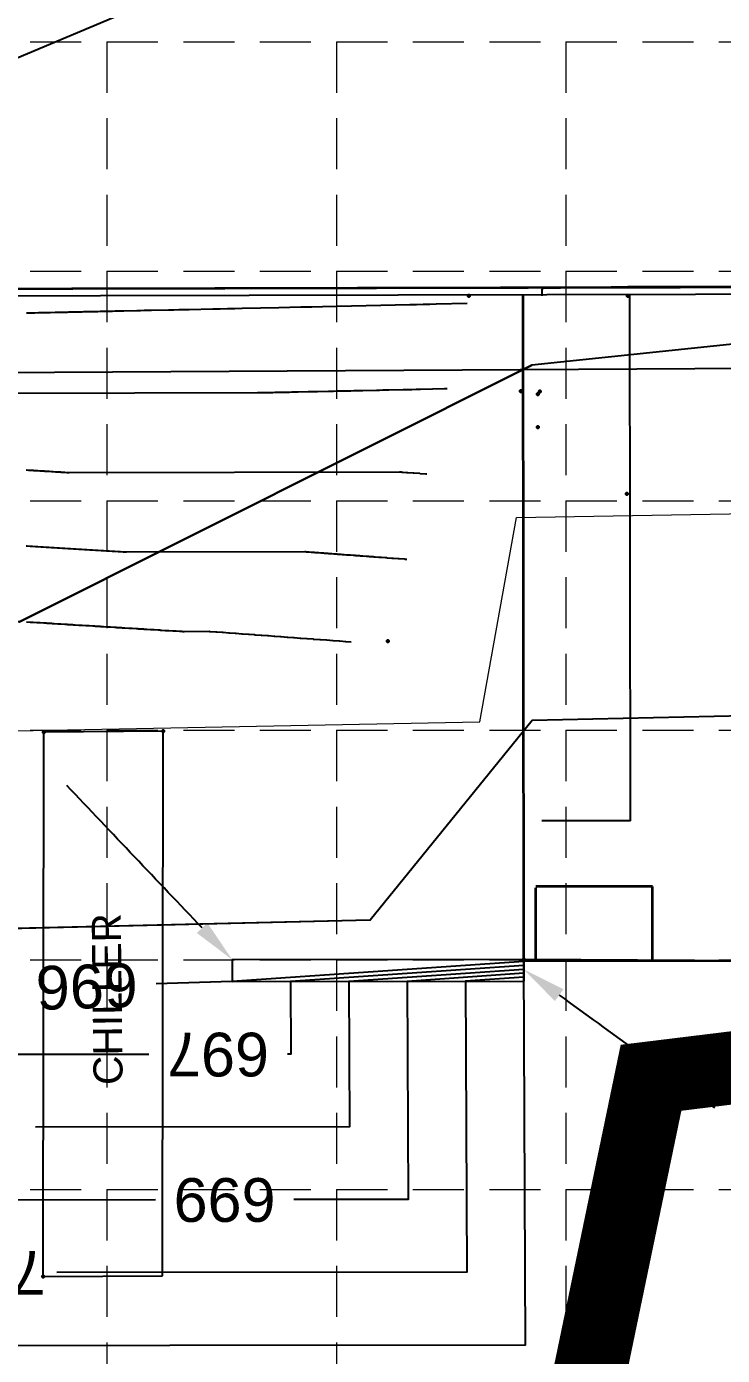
# Model space of a CAD drawing. Header units: feet. Extents: x 2331696 to 2332706, y 6924295 to 6924927.
# Drawn here: x 2332069.4 to 2332117.2, y 6924662.5 to 6924753.7 of the extents above; entities that cross this region are included whole.
import ezdxf
from ezdxf.enums import TextEntityAlignment as Align

# ---------------------------------------------------------------- set-up
doc = ezdxf.new("R2010")
doc.units = ezdxf.units.FT
doc.header["$MEASUREMENT"] = 0
for name, pattern in [('DASHED', [0.75, 0.5, -0.25]), ('HIDDEN', [0.375, 0.25, -0.125]), ('U-ABOVE', [0.9449, 0.6299, -0.315])]:
    doc.linetypes.add(name, pattern=pattern)
doc.layers.add('A-Flor-Ovhd-E', color=26, linetype='U-ABOVE', lineweight=35)
doc.layers.add('V-Site-E', color=96, linetype='Continuous', lineweight=35)
for name, color, linetype in [('BNDY', 7, 'Continuous'), ('CHILLER PAD', 11, 'Continuous'), ('EC', 35, 'Continuous'), ('EX-SPOT-ELEV', 7, 'Continuous'), ('EX-WL', 140, 'Continuous'), ('GRID', 254, 'HIDDEN'), ('Level 58', 7, 'Continuous'), ('PC', 35, 'Continuous'), ('PHASE A WALK', 3, 'Continuous'), ('PROP-B-CURB', 15, 'Continuous'), ('PROP-F-CURB', 4, 'Continuous'), ('SRF-FLT', 7, 'Continuous'), ('TXT-FRZ', 4, 'Continuous')]:
    doc.layers.add(name, color=color, linetype=linetype)
doc.styles.get("Standard").update_dxf_attribs({"font": 'ARIAL.TTF'})

# ---------------------------------------------------------------- blocks, each defined once
blk = doc.blocks.new('SURFPT_1')
at = {"layer": 'Level 58', "color": 51, "linetype": 'Continuous', "lineweight": 53}
blk.add_point((0, 0), dxfattribs=at)
blk = doc.blocks.new('SURFPT_126')
at = {"layer": 'Level 58', "color": 51, "linetype": 'Continuous', "lineweight": 53}
blk.add_point((0, 0), dxfattribs=at)
blk = doc.blocks.new('SURFPT_131')
at = {"layer": 'Level 58', "color": 51, "linetype": 'Continuous', "lineweight": 53}
blk.add_point((0, 0), dxfattribs=at)
blk = doc.blocks.new('SURFPT_205')
at = {"layer": 'Level 58', "color": 51, "linetype": 'Continuous', "lineweight": 53}
blk.add_point((0, 0), dxfattribs=at)
blk = doc.blocks.new('SURFPT_206')
at = {"layer": 'Level 58', "color": 51, "linetype": 'Continuous', "lineweight": 53}
blk.add_point((0, 0), dxfattribs=at)
blk = doc.blocks.new('SURFPT_247')
at = {"layer": 'Level 58', "color": 51, "linetype": 'Continuous', "lineweight": 53}
blk.add_point((0, 0), dxfattribs=at)
blk = doc.blocks.new('SURFPT_334')
at = {"layer": 'Level 58', "color": 51, "linetype": 'Continuous', "lineweight": 53}
blk.add_point((0, 0), dxfattribs=at)
blk = doc.blocks.new('SURFPT_335')
at = {"layer": 'Level 58', "color": 51, "linetype": 'Continuous', "lineweight": 53}
blk.add_point((0, 0), dxfattribs=at)
blk = doc.blocks.new('SURFPT_336')
at = {"layer": 'Level 58', "color": 51, "linetype": 'Continuous', "lineweight": 53}
blk.add_point((0, 0), dxfattribs=at)
blk = doc.blocks.new('SURFPT_337')
at = {"layer": 'Level 58', "color": 51, "linetype": 'Continuous', "lineweight": 53}
blk.add_point((0, 0), dxfattribs=at)
blk = doc.blocks.new('SURFPT_340')
at = {"layer": 'Level 58', "color": 51, "linetype": 'Continuous', "lineweight": 53}
blk.add_point((0, 0), dxfattribs=at)
blk = doc.blocks.new('SURFPT_418')
at = {"layer": 'Level 58', "color": 51, "linetype": 'Continuous', "lineweight": 53}
blk.add_point((0, 0), dxfattribs=at)
blk = doc.blocks.new('SURFPT_421')
at = {"layer": 'Level 58', "color": 51, "linetype": 'Continuous', "lineweight": 53}
blk.add_point((0, 0), dxfattribs=at)
blk = doc.blocks.new('SURFPT_422')
at = {"layer": 'Level 58', "color": 51, "linetype": 'Continuous', "lineweight": 53}
blk.add_point((0, 0), dxfattribs=at)
blk = doc.blocks.new('SURFPT_423')
at = {"layer": 'Level 58', "color": 51, "linetype": 'Continuous', "lineweight": 53}
blk.add_point((0, 0), dxfattribs=at)
blk = doc.blocks.new('SURFPT_448')
at = {"layer": 'Level 58', "color": 51, "linetype": 'Continuous', "lineweight": 53}
blk.add_point((0, 0), dxfattribs=at)
blk = doc.blocks.new('SURFPT_449')
at = {"layer": 'Level 58', "color": 51, "linetype": 'Continuous', "lineweight": 53}
blk.add_point((0, 0), dxfattribs=at)
blk = doc.blocks.new('SURFPT_636')
at = {"layer": 'Level 58', "color": 51, "linetype": 'Continuous', "lineweight": 53}
blk.add_point((0, 0), dxfattribs=at)

msp = doc.modelspace()

# ---------------------------------------------------------------- linework, layer by layer
at = {"layer": 'A-Flor-Ovhd-E', "color": 7, "linetype": 'Continuous'}
for p, q in [((2332112.385, 6924694.692), (2332104.385, 6924694.684)), ((2332104.39, 6924689.592), (2332104.385, 6924694.592)), ((2332112.39, 6924689.692), (2332112.385, 6924694.692))]:
    msp.add_line(p, q, dxfattribs=at)
at = {"layer": 'BNDY', "linetype": 'Continuous', "lineweight": 0}
msp.add_lwpolyline([(2332407.681, 6924806.487), (2332041.18, 6924807.948), (2331770.228, 6924807.948), (2331758.557, 6924760.997), (2331747.073, 6924740.516), (2331779.692, 6924716.106), (2331821.81, 6924719.35), (2331922.003, 6924717.654), (2331921.934, 6924691.763), (2331923.208, 6924656.959), (2331965.925, 6924658.843), (2331963.632, 6924721.698), (2332002.581, 6924722.535), (2332003.901, 6924704.099), (2332100.536, 6924705.982), (2332103.049, 6924720.008), (2332172.135, 6924721.191), (2332172.838, 6924658.214), (2332216.086, 6924649.985), (2332218.475, 6924510.309)], dxfattribs=at)
at = {"layer": 'CHILLER PAD', "color": 7}
for p, q in [((2332070.574, 6924667.915), (2332070.619, 6924705.284)), ((2332078.815, 6924705.345), (2332070.619, 6924705.284)), ((2332078.769, 6924667.976), (2332078.815, 6924705.345)), ((2332070.574, 6924667.915), (2332078.769, 6924667.976))]:
    msp.add_line(p, q, dxfattribs=at)
at = {"layer": 'EC', "flags": 128}
for points, elevation in [([(2332118.027, 6924735.853), (2332115.355, 6924735.847), (2332115.045, 6924735.846), (2332114.734, 6924735.846), (2332114.423, 6924735.845), (2332114.113, 6924735.844), (2332113.098, 6924735.842), (2332112.88, 6924735.841), (2332112.663, 6924735.841), (2332112.445, 6924735.84), (2332112.228, 6924735.84), (2332110.696, 6924735.837), (2332110.695, 6924735.837), (2332110.695, 6924735.837), (2332110.695, 6924735.837), (2332110.695, 6924735.837), (2332110.695, 6924735.837), (2332110.695, 6924735.837), (2332110.695, 6924735.837), (2332110.695, 6924735.837), (2332110.695, 6924735.837), (2332110.694, 6924735.837), (2332110.694, 6924735.837), (2332110.694, 6924735.837), (2332110.694, 6924735.837), (2332110.694, 6924735.837), (2332104.934, 6924735.727), (2332104.874, 6924735.718), (2332104.831, 6924735.691), (2332104.806, 6924735.648), (2332104.797, 6924735.588), (2332104.797, 6924735.283), (2332104.797, 6924735.276), (2332104.797, 6924735.269), (2332104.797, 6924735.263), (2332104.797, 6924735.256), (2332104.798, 6924735.225)], 696), ([(2332099.664, 6924734.685), (2332097.557, 6924734.639), (2332097.106, 6924734.629), (2332096.654, 6924734.619), (2332096.203, 6924734.609), (2332095.752, 6924734.599), (2332089.76, 6924734.469), (2332089.006, 6924734.452), (2332088.253, 6924734.436), (2332087.5, 6924734.419), (2332086.746, 6924734.403), (2332084.233, 6924734.348), (2332083.732, 6924734.337), (2332083.231, 6924734.326), (2332082.729, 6924734.315), (2332082.228, 6924734.304), (2332080.592, 6924734.268), (2332080.241, 6924734.261), (2332079.89, 6924734.253), (2332079.539, 6924734.245), (2332079.189, 6924734.238), (2332078.012, 6924734.212), (2332077.76, 6924734.206), (2332077.508, 6924734.201), (2332077.256, 6924734.195), (2332077.004, 6924734.19), (2332076.107, 6924734.17), (2332075.915, 6924734.166), (2332075.723, 6924734.162), (2332075.531, 6924734.158), (2332075.339, 6924734.153), (2332074.637, 6924734.138), (2332074.487, 6924734.135), (2332074.336, 6924734.132), (2332074.186, 6924734.128), (2332074.036, 6924734.125), (2332073.47, 6924734.113), (2332073.349, 6924734.11), (2332073.228, 6924734.107), (2332073.106, 6924734.105), (2332072.985, 6924734.102), (2332072.52, 6924734.092), (2332072.421, 6924734.09), (2332072.321, 6924734.088), (2332072.221, 6924734.085), (2332072.122, 6924734.083), (2332071.733, 6924734.075), (2332071.649, 6924734.073), (2332071.566, 6924734.071), (2332071.482, 6924734.069), (2332071.399, 6924734.067), (2332071.069, 6924734.06), (2332070.998, 6924734.059), (2332070.927, 6924734.057), (2332070.856, 6924734.056), (2332070.786, 6924734.054), (2332070.502, 6924734.048), (2332070.441, 6924734.046), (2332070.38, 6924734.045), (2332070.319, 6924734.044), (2332070.258, 6924734.042), (2332070.011, 6924734.037), (2332069.959, 6924734.036), (2332069.906, 6924734.035), (2332069.853, 6924734.034), (2332069.8, 6924734.032), (2332069.584, 6924734.028), (2332069.537, 6924734.027), (2332069.491, 6924734.026), (2332069.444, 6924734.025)], 696), ([(2332098.291, 6924728.832), (2332098.193, 6924728.83), (2332098.173, 6924728.829), (2332098.152, 6924728.829), (2332098.131, 6924728.829), (2332098.11, 6924728.828), (2332096.483, 6924728.793), (2332096.183, 6924728.786), (2332095.882, 6924728.779), (2332095.582, 6924728.773), (2332095.282, 6924728.766), (2332094.301, 6924728.745), (2332094.091, 6924728.74), (2332093.881, 6924728.736), (2332093.67, 6924728.731), (2332093.46, 6924728.726), (2332092.509, 6924728.706), (2332092.305, 6924728.701), (2332092.102, 6924728.697), (2332091.898, 6924728.692), (2332091.694, 6924728.688), (2332090.865, 6924728.67), (2332090.688, 6924728.666), (2332090.51, 6924728.662), (2332090.333, 6924728.658), (2332090.155, 6924728.654), (2332089.401, 6924728.638), (2332089.24, 6924728.634), (2332089.078, 6924728.631), (2332088.917, 6924728.627), (2332088.755, 6924728.624), (2332088.074, 6924728.609), (2332087.928, 6924728.606), (2332087.782, 6924728.602), (2332087.637, 6924728.599), (2332087.491, 6924728.596), (2332086.871, 6924728.583), (2332086.738, 6924728.58), (2332086.605, 6924728.577), (2332086.472, 6924728.574), (2332086.339, 6924728.571), (2332085.773, 6924728.559), (2332085.651, 6924728.556), (2332085.53, 6924728.554), (2332085.408, 6924728.553), (2332085.287, 6924728.553), (2332068.416, 6924728.528)], 697), ([(2332096.918, 6924722.979), (2332096.863, 6924722.983), (2332096.863, 6924722.983), (2332096.863, 6924722.983), (2332096.862, 6924722.983), (2332096.862, 6924722.983), (2332096.861, 6924722.983), (2332096.861, 6924722.983), (2332096.86, 6924722.983), (2332096.86, 6924722.983), (2332096.86, 6924722.983), (2332096.443, 6924723.014), (2332096.44, 6924723.015), (2332096.438, 6924723.015), (2332096.435, 6924723.015), (2332096.432, 6924723.015), (2332096.423, 6924723.016), (2332096.421, 6924723.016), (2332096.419, 6924723.016), (2332096.418, 6924723.016), (2332096.416, 6924723.016), (2332096.021, 6924723.046), (2332096.016, 6924723.046), (2332096.011, 6924723.046), (2332096.006, 6924723.047), (2332096.001, 6924723.047), (2332095.985, 6924723.048), (2332095.982, 6924723.048), (2332095.978, 6924723.049), (2332095.975, 6924723.049), (2332095.971, 6924723.049), (2332095.598, 6924723.077), (2332095.591, 6924723.077), (2332095.584, 6924723.078), (2332095.577, 6924723.078), (2332095.57, 6924723.079), (2332095.547, 6924723.081), (2332095.542, 6924723.081), (2332095.537, 6924723.081), (2332095.532, 6924723.082), (2332095.527, 6924723.082), (2332095.267, 6924723.101), (2332095.211, 6924723.105), (2332095.155, 6924723.108), (2332095.099, 6924723.109), (2332095.043, 6924723.11), (2332072.362, 6924723.076), (2332072.321, 6924723.076), (2332072.281, 6924723.077), (2332072.241, 6924723.078), (2332072.201, 6924723.08), (2332072.069, 6924723.089), (2332072.041, 6924723.09), (2332072.013, 6924723.092), (2332071.985, 6924723.094), (2332071.957, 6924723.095), (2332071.809, 6924723.105), (2332071.777, 6924723.107), (2332071.746, 6924723.108), (2332071.714, 6924723.11), (2332071.682, 6924723.112), (2332071.54, 6924723.121), (2332071.51, 6924723.123), (2332071.48, 6924723.125), (2332071.449, 6924723.127), (2332071.419, 6924723.129), (2332071.276, 6924723.137), (2332071.245, 6924723.139), (2332071.214, 6924723.141), (2332071.184, 6924723.143), (2332071.153, 6924723.145), (2332071.011, 6924723.154), (2332070.981, 6924723.156), (2332070.95, 6924723.158), (2332070.92, 6924723.159), (2332070.889, 6924723.161), (2332070.748, 6924723.17), (2332070.717, 6924723.172), (2332070.687, 6924723.174), (2332070.657, 6924723.176), (2332070.626, 6924723.177), (2332070.485, 6924723.186), (2332070.455, 6924723.188), (2332070.425, 6924723.19), (2332070.395, 6924723.192), (2332070.364, 6924723.194), (2332070.224, 6924723.202), (2332070.194, 6924723.204), (2332070.164, 6924723.206), (2332070.133, 6924723.208), (2332070.103, 6924723.21), (2332069.963, 6924723.218), (2332069.933, 6924723.22), (2332069.903, 6924723.222), (2332069.873, 6924723.224), (2332069.843, 6924723.226), (2332069.704, 6924723.234), (2332069.674, 6924723.236), (2332069.644, 6924723.238), (2332069.614, 6924723.24), (2332069.584, 6924723.242), (2332069.445, 6924723.25), (2332069.415, 6924723.252)], 698), ([(2332095.546, 6924717.126), (2332095.42, 6924717.136), (2332095.418, 6924717.136), (2332095.416, 6924717.136), (2332095.415, 6924717.136), (2332095.413, 6924717.136), (2332095.408, 6924717.137), (2332095.407, 6924717.137), (2332095.405, 6924717.137), (2332095.404, 6924717.137), (2332095.403, 6924717.137), (2332095.02, 6924717.165), (2332095.014, 6924717.166), (2332095.008, 6924717.166), (2332095.002, 6924717.167), (2332094.995, 6924717.167), (2332094.975, 6924717.169), (2332094.971, 6924717.169), (2332094.967, 6924717.169), (2332094.962, 6924717.169), (2332094.958, 6924717.17), (2332094.615, 6924717.195), (2332094.604, 6924717.196), (2332094.594, 6924717.197), (2332094.584, 6924717.197), (2332094.574, 6924717.198), (2332094.541, 6924717.201), (2332094.534, 6924717.201), (2332094.527, 6924717.202), (2332094.52, 6924717.202), (2332094.513, 6924717.203), (2332094.204, 6924717.226), (2332094.19, 6924717.227), (2332094.177, 6924717.228), (2332094.163, 6924717.229), (2332094.15, 6924717.23), (2332094.106, 6924717.233), (2332094.096, 6924717.234), (2332094.087, 6924717.234), (2332094.078, 6924717.235), (2332094.068, 6924717.236), (2332093.789, 6924717.256), (2332093.773, 6924717.258), (2332093.756, 6924717.259), (2332093.74, 6924717.26), (2332093.723, 6924717.261), (2332093.67, 6924717.265), (2332093.658, 6924717.266), (2332093.647, 6924717.267), (2332093.635, 6924717.268), (2332093.624, 6924717.269), (2332093.371, 6924717.287), (2332093.352, 6924717.289), (2332093.333, 6924717.29), (2332093.314, 6924717.292), (2332093.295, 6924717.293), (2332093.232, 6924717.298), (2332093.219, 6924717.299), (2332093.206, 6924717.3), (2332093.192, 6924717.3), (2332093.179, 6924717.301), (2332092.95, 6924717.318), (2332092.928, 6924717.32), (2332092.907, 6924717.322), (2332092.886, 6924717.323), (2332092.864, 6924717.325), (2332092.795, 6924717.33), (2332092.78, 6924717.331), (2332092.765, 6924717.332), (2332092.75, 6924717.333), (2332092.735, 6924717.334), (2332092.526, 6924717.35), (2332092.503, 6924717.352), (2332092.479, 6924717.353), (2332092.456, 6924717.355), (2332092.433, 6924717.357), (2332092.356, 6924717.362), (2332092.34, 6924717.364), (2332092.323, 6924717.365), (2332092.307, 6924717.366), (2332092.291, 6924717.367), (2332092.101, 6924717.381), (2332092.076, 6924717.383), (2332092.05, 6924717.385), (2332092.025, 6924717.387), (2332092, 6924717.389), (2332091.917, 6924717.395), (2332091.9, 6924717.396), (2332091.882, 6924717.398), (2332091.864, 6924717.399), (2332091.847, 6924717.4), (2332091.674, 6924717.413), (2332091.647, 6924717.415), (2332091.62, 6924717.417), (2332091.593, 6924717.419), (2332091.566, 6924717.421), (2332091.478, 6924717.427), (2332091.459, 6924717.429), (2332091.44, 6924717.43), (2332091.421, 6924717.432), (2332091.402, 6924717.433), (2332091.245, 6924717.445), (2332091.217, 6924717.447), (2332091.188, 6924717.449), (2332091.16, 6924717.451), (2332091.131, 6924717.453), (2332091.038, 6924717.46), (2332091.018, 6924717.461), (2332090.998, 6924717.463), (2332090.978, 6924717.464), (2332090.958, 6924717.466), (2332090.815, 6924717.476), (2332090.785, 6924717.479), (2332090.755, 6924717.481), (2332090.726, 6924717.483), (2332090.696, 6924717.485), (2332090.598, 6924717.493), (2332090.577, 6924717.494), (2332090.556, 6924717.496), (2332090.535, 6924717.497), (2332090.515, 6924717.499), (2332090.38, 6924717.509), (2332090.351, 6924717.511), (2332090.322, 6924717.513), (2332090.293, 6924717.515), (2332090.264, 6924717.517), (2332090.159, 6924717.525), (2332090.137, 6924717.527), (2332090.114, 6924717.528), (2332090.092, 6924717.53), (2332090.069, 6924717.532), (2332089.942, 6924717.541), (2332089.915, 6924717.543), (2332089.888, 6924717.545), (2332089.86, 6924717.547), (2332089.833, 6924717.549), (2332089.72, 6924717.558), (2332089.696, 6924717.559), (2332089.672, 6924717.561), (2332089.648, 6924717.563), (2332089.624, 6924717.565), (2332089.504, 6924717.574), (2332089.478, 6924717.575), (2332089.452, 6924717.577), (2332089.427, 6924717.579), (2332089.401, 6924717.581), (2332089.281, 6924717.59), (2332089.255, 6924717.592), (2332089.23, 6924717.594), (2332089.204, 6924717.596), (2332089.178, 6924717.598), (2332089.065, 6924717.606), (2332089.041, 6924717.608), (2332089.017, 6924717.61), (2332088.993, 6924717.611), (2332088.968, 6924717.613), (2332088.842, 6924717.623), (2332088.814, 6924717.625), (2332088.787, 6924717.627), (2332088.76, 6924717.629), (2332088.733, 6924717.631), (2332088.626, 6924717.638), (2332088.603, 6924717.64), (2332088.581, 6924717.641), (2332088.558, 6924717.642), (2332088.535, 6924717.642), (2332076.308, 6924717.624), (2332076.249, 6924717.624), (2332076.191, 6924717.625), (2332076.133, 6924717.627), (2332076.074, 6924717.631), (2332075.884, 6924717.642), (2332075.843, 6924717.645), (2332075.802, 6924717.647), (2332075.761, 6924717.65), (2332075.72, 6924717.652), (2332075.506, 6924717.666), (2332075.461, 6924717.668), (2332075.415, 6924717.671), (2332075.369, 6924717.674), (2332075.323, 6924717.677), (2332075.117, 6924717.69), (2332075.073, 6924717.692), (2332075.029, 6924717.695), (2332074.985, 6924717.698), (2332074.941, 6924717.7), (2332074.733, 6924717.713), (2332074.689, 6924717.716), (2332074.644, 6924717.719), (2332074.6, 6924717.721), (2332074.556, 6924717.724), (2332074.35, 6924717.737), (2332074.306, 6924717.74), (2332074.261, 6924717.742), (2332074.217, 6924717.745), (2332074.173, 6924717.748), (2332073.968, 6924717.76), (2332073.924, 6924717.763), (2332073.88, 6924717.766), (2332073.836, 6924717.769), (2332073.792, 6924717.771), (2332073.587, 6924717.784), (2332073.544, 6924717.787), (2332073.5, 6924717.789), (2332073.456, 6924717.792), (2332073.412, 6924717.795), (2332073.208, 6924717.807), (2332073.165, 6924717.81), (2332073.121, 6924717.813), (2332073.077, 6924717.815), (2332073.034, 6924717.818), (2332072.831, 6924717.83), (2332072.787, 6924717.833), (2332072.744, 6924717.836), (2332072.7, 6924717.839), (2332072.657, 6924717.841), (2332072.455, 6924717.854), (2332072.411, 6924717.856), (2332072.368, 6924717.859), (2332072.325, 6924717.862), (2332072.281, 6924717.864), (2332072.08, 6924717.877), (2332072.037, 6924717.879), (2332071.993, 6924717.882), (2332071.95, 6924717.885), (2332071.907, 6924717.887), (2332071.706, 6924717.9), (2332071.663, 6924717.902), (2332071.62, 6924717.905), (2332071.577, 6924717.908), (2332071.534, 6924717.91), (2332071.334, 6924717.923), (2332071.291, 6924717.925), (2332071.248, 6924717.928), (2332071.206, 6924717.931), (2332071.163, 6924717.933), (2332070.963, 6924717.946), (2332070.921, 6924717.948), (2332070.878, 6924717.951), (2332070.835, 6924717.953), (2332070.793, 6924717.956), (2332070.594, 6924717.968), (2332070.552, 6924717.971), (2332070.509, 6924717.974), (2332070.467, 6924717.976), (2332070.424, 6924717.979), (2332070.226, 6924717.991), (2332070.184, 6924717.994), (2332070.141, 6924717.996), (2332070.099, 6924717.999), (2332070.057, 6924718.001), (2332069.86, 6924718.014), (2332069.817, 6924718.016), (2332069.775, 6924718.019), (2332069.733, 6924718.021), (2332069.691, 6924718.024), (2332069.494, 6924718.036), (2332069.452, 6924718.039), (2332069.41, 6924718.041)], 699), ([(2332091.726, 6924711.455), (2332091.361, 6924711.482), (2332091.36, 6924711.482), (2332091.359, 6924711.482), (2332091.358, 6924711.482), (2332091.357, 6924711.482), (2332091.354, 6924711.482), (2332091.354, 6924711.482), (2332091.353, 6924711.482), (2332091.352, 6924711.482), (2332091.351, 6924711.482), (2332090.924, 6924711.514), (2332090.923, 6924711.514), (2332090.921, 6924711.514), (2332090.919, 6924711.514), (2332090.917, 6924711.514), (2332090.911, 6924711.515), (2332090.91, 6924711.515), (2332090.909, 6924711.515), (2332090.907, 6924711.515), (2332090.906, 6924711.515), (2332090.486, 6924711.546), (2332090.483, 6924711.547), (2332090.481, 6924711.547), (2332090.478, 6924711.547), (2332090.476, 6924711.547), (2332090.468, 6924711.548), (2332090.466, 6924711.548), (2332090.465, 6924711.548), (2332090.463, 6924711.548), (2332090.461, 6924711.548), (2332090.046, 6924711.579), (2332090.043, 6924711.579), (2332090.04, 6924711.579), (2332090.037, 6924711.58), (2332090.034, 6924711.58), (2332090.025, 6924711.581), (2332090.023, 6924711.581), (2332090.021, 6924711.581), (2332090.019, 6924711.581), (2332090.017, 6924711.581), (2332089.605, 6924711.612), (2332089.602, 6924711.612), (2332089.599, 6924711.612), (2332089.595, 6924711.612), (2332089.592, 6924711.613), (2332089.582, 6924711.613), (2332089.579, 6924711.613), (2332089.577, 6924711.614), (2332089.575, 6924711.614), (2332089.573, 6924711.614), (2332089.164, 6924711.644), (2332089.16, 6924711.645), (2332089.157, 6924711.645), (2332089.153, 6924711.645), (2332089.15, 6924711.645), (2332089.138, 6924711.646), (2332089.136, 6924711.646), (2332089.134, 6924711.646), (2332089.131, 6924711.647), (2332089.129, 6924711.647), (2332089.118, 6924711.648), (2332089.116, 6924711.648), (2332089.114, 6924711.648), (2332089.112, 6924711.648), (2332089.109, 6924711.648), (2332088.696, 6924711.679), (2332088.693, 6924711.679), (2332088.69, 6924711.679), (2332088.687, 6924711.68), (2332088.683, 6924711.68), (2332088.673, 6924711.681), (2332088.671, 6924711.681), (2332088.669, 6924711.681), (2332088.666, 6924711.681), (2332088.664, 6924711.681), (2332088.253, 6924711.712), (2332088.25, 6924711.712), (2332088.246, 6924711.712), (2332088.243, 6924711.712), (2332088.239, 6924711.713), (2332088.228, 6924711.713), (2332088.226, 6924711.714), (2332088.224, 6924711.714), (2332088.221, 6924711.714), (2332088.219, 6924711.714), (2332087.81, 6924711.744), (2332087.806, 6924711.745), (2332087.803, 6924711.745), (2332087.799, 6924711.745), (2332087.796, 6924711.746), (2332087.784, 6924711.746), (2332087.781, 6924711.747), (2332087.779, 6924711.747), (2332087.776, 6924711.747), (2332087.774, 6924711.747), (2332087.367, 6924711.777), (2332087.363, 6924711.778), (2332087.359, 6924711.778), (2332087.355, 6924711.778), (2332087.352, 6924711.778), (2332087.339, 6924711.779), (2332087.337, 6924711.779), (2332087.334, 6924711.78), (2332087.332, 6924711.78), (2332087.329, 6924711.78), (2332086.924, 6924711.81), (2332086.92, 6924711.81), (2332086.916, 6924711.811), (2332086.912, 6924711.811), (2332086.908, 6924711.811), (2332086.895, 6924711.812), (2332086.892, 6924711.812), (2332086.89, 6924711.813), (2332086.887, 6924711.813), (2332086.884, 6924711.813), (2332086.48, 6924711.843), (2332086.476, 6924711.843), (2332086.472, 6924711.843), (2332086.468, 6924711.844), (2332086.464, 6924711.844), (2332086.451, 6924711.845), (2332086.448, 6924711.845), (2332086.445, 6924711.845), (2332086.443, 6924711.846), (2332086.44, 6924711.846), (2332086.037, 6924711.876), (2332086.033, 6924711.876), (2332086.029, 6924711.876), (2332086.025, 6924711.877), (2332086.021, 6924711.877), (2332086.007, 6924711.878), (2332086.004, 6924711.878), (2332086.001, 6924711.878), (2332085.998, 6924711.879), (2332085.995, 6924711.879), (2332085.594, 6924711.909), (2332085.59, 6924711.909), (2332085.585, 6924711.909), (2332085.581, 6924711.909), (2332085.577, 6924711.91), (2332085.563, 6924711.911), (2332085.56, 6924711.911), (2332085.557, 6924711.911), (2332085.554, 6924711.911), (2332085.551, 6924711.912), (2332085.15, 6924711.941), (2332085.146, 6924711.942), (2332085.142, 6924711.942), (2332085.138, 6924711.942), (2332085.133, 6924711.943), (2332085.119, 6924711.944), (2332085.116, 6924711.944), (2332085.113, 6924711.944), (2332085.11, 6924711.944), (2332085.107, 6924711.945), (2332084.707, 6924711.974), (2332084.703, 6924711.974), (2332084.698, 6924711.975), (2332084.694, 6924711.975), (2332084.69, 6924711.975), (2332084.675, 6924711.977), (2332084.672, 6924711.977), (2332084.669, 6924711.977), (2332084.666, 6924711.977), (2332084.663, 6924711.977), (2332084.264, 6924712.007), (2332084.259, 6924712.007), (2332084.255, 6924712.008), (2332084.25, 6924712.008), (2332084.246, 6924712.008), (2332084.231, 6924712.009), (2332084.228, 6924712.01), (2332084.225, 6924712.01), (2332084.222, 6924712.01), (2332084.219, 6924712.01), (2332083.821, 6924712.04), (2332083.816, 6924712.04), (2332083.811, 6924712.04), (2332083.807, 6924712.041), (2332083.802, 6924712.041), (2332083.788, 6924712.042), (2332083.784, 6924712.042), (2332083.781, 6924712.043), (2332083.778, 6924712.043), (2332083.775, 6924712.043), (2332083.377, 6924712.073), (2332083.373, 6924712.073), (2332083.368, 6924712.073), (2332083.363, 6924712.074), (2332083.359, 6924712.074), (2332083.344, 6924712.075), (2332083.341, 6924712.075), (2332083.337, 6924712.076), (2332083.334, 6924712.076), (2332083.331, 6924712.076), (2332082.934, 6924712.105), (2332082.929, 6924712.106), (2332082.925, 6924712.106), (2332082.92, 6924712.106), (2332082.915, 6924712.107), (2332082.9, 6924712.108), (2332082.897, 6924712.108), (2332082.894, 6924712.108), (2332082.89, 6924712.109), (2332082.887, 6924712.109), (2332082.491, 6924712.138), (2332082.486, 6924712.139), (2332082.481, 6924712.139), (2332082.476, 6924712.139), (2332082.472, 6924712.14), (2332082.456, 6924712.141), (2332082.453, 6924712.141), (2332082.45, 6924712.141), (2332082.446, 6924712.141), (2332082.443, 6924712.142), (2332082.047, 6924712.171), (2332082.043, 6924712.171), (2332082.038, 6924712.172), (2332082.033, 6924712.172), (2332082.028, 6924712.172), (2332082.013, 6924712.174), (2332082.009, 6924712.174), (2332082.006, 6924712.174), (2332082.003, 6924712.174), (2332081.999, 6924712.174), (2332080.254, 6924712.171), (2332080.177, 6924712.172), (2332080.101, 6924712.174), (2332080.024, 6924712.177), (2332079.948, 6924712.181), (2332079.698, 6924712.196), (2332079.645, 6924712.199), (2332079.591, 6924712.203), (2332079.538, 6924712.206), (2332079.484, 6924712.209), (2332079.204, 6924712.227), (2332079.144, 6924712.23), (2332079.084, 6924712.234), (2332079.024, 6924712.238), (2332078.964, 6924712.241), (2332078.694, 6924712.258), (2332078.636, 6924712.262), (2332078.578, 6924712.265), (2332078.52, 6924712.269), (2332078.463, 6924712.272), (2332078.191, 6924712.289), (2332078.133, 6924712.293), (2332078.075, 6924712.296), (2332078.016, 6924712.3), (2332077.958, 6924712.303), (2332077.688, 6924712.32), (2332077.631, 6924712.324), (2332077.573, 6924712.327), (2332077.515, 6924712.331), (2332077.457, 6924712.334), (2332077.188, 6924712.351), (2332077.13, 6924712.354), (2332077.073, 6924712.358), (2332077.015, 6924712.361), (2332076.958, 6924712.365), (2332076.69, 6924712.382), (2332076.632, 6924712.385), (2332076.575, 6924712.389), (2332076.517, 6924712.392), (2332076.46, 6924712.396), (2332076.193, 6924712.412), (2332076.136, 6924712.416), (2332076.079, 6924712.419), (2332076.021, 6924712.423), (2332075.964, 6924712.426), (2332075.698, 6924712.443), (2332075.641, 6924712.446), (2332075.584, 6924712.45), (2332075.527, 6924712.453), (2332075.47, 6924712.457), (2332075.205, 6924712.473), (2332075.148, 6924712.477), (2332075.092, 6924712.48), (2332075.035, 6924712.484), (2332074.978, 6924712.487), (2332074.714, 6924712.503), (2332074.658, 6924712.507), (2332074.601, 6924712.51), (2332074.544, 6924712.514), (2332074.488, 6924712.517), (2332074.225, 6924712.533), (2332074.169, 6924712.537), (2332074.112, 6924712.54), (2332074.056, 6924712.544), (2332073.999, 6924712.547), (2332073.737, 6924712.563), (2332073.681, 6924712.567), (2332073.625, 6924712.57), (2332073.569, 6924712.574), (2332073.513, 6924712.577), (2332073.252, 6924712.593), (2332073.196, 6924712.597), (2332073.14, 6924712.6), (2332073.084, 6924712.604), (2332073.028, 6924712.607), (2332072.768, 6924712.623), (2332072.712, 6924712.627), (2332072.656, 6924712.63), (2332072.601, 6924712.634), (2332072.545, 6924712.637), (2332072.286, 6924712.653), (2332072.23, 6924712.656), (2332072.175, 6924712.66), (2332072.119, 6924712.663), (2332072.063, 6924712.667), (2332071.805, 6924712.683), (2332071.75, 6924712.686), (2332071.695, 6924712.689), (2332071.639, 6924712.693), (2332071.584, 6924712.696), (2332071.327, 6924712.712), (2332071.272, 6924712.715), (2332071.216, 6924712.719), (2332071.161, 6924712.722), (2332071.106, 6924712.726), (2332070.85, 6924712.741), (2332070.795, 6924712.745), (2332070.74, 6924712.748), (2332070.685, 6924712.752), (2332070.63, 6924712.755), (2332070.375, 6924712.771), (2332070.32, 6924712.774), (2332070.265, 6924712.778), (2332070.21, 6924712.781), (2332070.156, 6924712.784), (2332069.901, 6924712.8), (2332069.847, 6924712.803), (2332069.792, 6924712.807), (2332069.738, 6924712.81), (2332069.683, 6924712.813), (2332069.43, 6924712.829)], 700)]:
    msp.add_lwpolyline(points, dxfattribs=dict(at, elevation=elevation))
at = {"layer": 'EC'}
for points, elevation in [([(2332150.254, 6924718.524), (2332128.023, 6924715.14), (2332127.871, 6924728.839), (2332126.66, 6924728.824), (2332126.147, 6924728.77), (2332125.828, 6924715.086), (2332120.792, 6924706.451), (2332104.138, 6924706.077), (2332093.019, 6924692.372), (2332068.154, 6924691.786)], 695), ([(2332106.683, 6924689.56), (2332103.557, 6924689.58), (2332103.557, 6924688.456), (2332099.558, 6924688.179), (2332099.661, 6924668.224), (2332071.524, 6924668.196)], 700)]:
    msp.add_lwpolyline(points, dxfattribs=dict(at, elevation=elevation))
at = {"layer": 'EX-WL', "color": 7}
msp.add_line((2331774.698, 6924728.202), (2332163.183, 6924730.522), dxfattribs=at)
at = {"layer": 'GRID', "color": 252, "linetype": 'HIDDEN', "lineweight": 0, "ltscale": 14}
for p, q in [((2332074.951, 6924910.153), (2332074.951, 6924358.833)), ((2332090.701, 6924910.153), (2332090.701, 6924358.833)), ((2332106.451, 6924910.153), (2332106.451, 6924358.833)), ((2331712.701, 6924752.653), (2332689.201, 6924752.653)), ((2331712.701, 6924736.903), (2332689.201, 6924736.903)), ((2331712.701, 6924721.153), (2332689.201, 6924721.153)), ((2331712.701, 6924705.403), (2332689.201, 6924705.403)), ((2331712.701, 6924689.653), (2332689.201, 6924689.653)), ((2331712.701, 6924673.903), (2332689.201, 6924673.903))]:
    msp.add_line(p, q, dxfattribs=at)
at = {"layer": 'PC'}
for points, elevation in [([(2332087.141, 6924759.265), (2332056.146, 6924746.217)], 693), ([(2332180.438, 6924752.683), (2332155.94, 6924735.888), (2332104.122, 6924730.451), (2332068.96, 6924712.858), (2332059.222, 6924712.956)], 694), ([(2332077.84, 6924683.168), (2332068.058, 6924683.158), (2332016.617, 6924681.51), (2332013.895, 6924690.558)], 697), ([(2332112.936, 6924689.567), (2332103.556, 6924689.626), (2332103.557, 6924689.001), (2332091.558, 6924688.17), (2332091.61, 6924678.193), (2332070.052, 6924678.171)], 698), ([(2332119.189, 6924689.573), (2332103.556, 6924689.672), (2332103.556, 6924689.547), (2332083.558, 6924688.162), (2332078.333, 6924687.995)], 696), ([(2332116.063, 6924689.57), (2332103.556, 6924689.649), (2332103.556, 6924689.274), (2332087.558, 6924688.166), (2332087.584, 6924683.178), (2332087.34, 6924683.177)], 697), ([(2332109.81, 6924689.563), (2332103.556, 6924689.603), (2332103.557, 6924688.728), (2332095.558, 6924688.175), (2332095.636, 6924673.209), (2332087.793, 6924673.201)], 699), ([(2332103.557, 6924689.557), (2332103.558, 6924688.183)], 701), ([(2332078.293, 6924673.191), (2332037.056, 6924673.149), (2332011.335, 6924672.325), (2332010.814, 6924674.059)], 699)]:
    msp.add_lwpolyline(points, dxfattribs=dict(at, elevation=elevation))
at = {"layer": 'PC', "color": 35}
for points, start_tangent, end_tangent in [([(2332081.49, 6924691.838), (2332072.212, 6924701.608)], (-0.688631, 0.725112), (-0.688631, 0.725112)), ([(2332105.987, 6924687.231), (2332116.65, 6924679.489)], (0.809213, -0.587515), (0.809213, -0.587515))]:
    msp.add_spline(points, degree=3, dxfattribs=dict(at, start_tangent=start_tangent, end_tangent=end_tangent))
for points in [[(2332081.853, 6924692.182), (2332083.556, 6924689.663), (2332081.128, 6924691.494)], [(2332105.693, 6924686.826), (2332103.559, 6924688.993), (2332106.281, 6924687.635)]]:
    msp.add_solid(points, dxfattribs=at)
at = {"layer": 'PHASE A WALK', "color": 7}
for q in [(2332110.843, 6924735.329), (2332104.801, 6924699.184)]:
    msp.add_line((2332110.88, 6924699.19), q, dxfattribs=at)
at = {"layer": 'PROP-B-CURB'}
msp.add_lwpolyline([(2331911.124, 6924734.873), (2332227.661, 6924735.596)], dxfattribs=at)
at = {"layer": 'PROP-F-CURB', "color": 7}
msp.add_lwpolyline([(2331843.406, 6924735.44), (2331850.061, 6924735.233, 0.008319), (2331856.717, 6924735.249), (2332229.486, 6924736.1)], format="xyb", dxfattribs=at)
at = {"layer": 'SRF-FLT'}
for points in [[(2331843.39, 6924735.44, 691.5), (2331906.866, 6924735.363, 692), (2332030.943, 6924735.606, 693), (2332155.94, 6924735.888, 694), (2332176.302, 6924735.979, 694.3), (2332210.116, 6924736.056, 694.8), (2332219.115, 6924736.076, 694.85), (2332227.66, 6924736.096, 694.89), (2332228.656, 6924736.172, 694.892), (2332229.654, 6924736.118, 694.895), (2332230.636, 6924735.936, 694.897), (2332231.587, 6924735.627, 694.899), (2332231.795, 6924735.541, 694.9), (2332232.63, 6924734.995, 694.907), (2332233.343, 6924734.295, 694.913), (2332233.903, 6924733.469, 694.92), (2332233.925, 6924733.429, 694.92), (2332234.301, 6924732.504, 694.925), (2332234.533, 6924731.532, 694.929), (2332234.615, 6924730.536, 694.934), (2332234.545, 6924729.539, 694.939), (2332234.502, 6924729.28, 694.94), (2332234.511, 6924725.112, 695)], [(2332210.133, 6924733.959, 695), (2332176.244, 6924733.17, 695), (2332166.759, 6924721.037, 695), (2332127.744, 6924714.932, 695.01), (2332127.59, 6924728.768, 695.01), (2332126.367, 6924728.753, 695.01), (2332126.41, 6924715.171, 695.01), (2332125.828, 6924715.086, 695), (2332120.792, 6924706.451, 695), (2332104.138, 6924706.077, 695), (2332093.019, 6924692.372, 695), (2332021.899, 6924690.695, 695), (2332014.595, 6924714.974, 695), (2332013.237, 6924718.848, 695), (2332011.925, 6924722.256, 695), (2332011.149, 6924723.945, 695), (2332010.441, 6924725.252, 695), (2332009.388, 6924727.307, 695), (2332008.474, 6924728.532, 695), (2332007.522, 6924729.184, 695), (2332004.509, 6924729.655, 695), (2331989.522, 6924720.767, 695), (2331983.316, 6924720.653, 695), (2331957.671, 6924727.165, 695)], [(2332210.133, 6924733.959, 695), (2332176.244, 6924733.17, 695), (2332166.759, 6924721.037, 695), (2332127.744, 6924714.932, 695.01), (2332127.59, 6924728.768, 695.01), (2332126.367, 6924728.753, 695.01), (2332126.41, 6924715.171, 695.01), (2332125.828, 6924715.086, 695), (2332120.792, 6924706.451, 695), (2332104.138, 6924706.077, 695), (2332093.019, 6924692.372, 695), (2332021.899, 6924690.695, 695), (2332014.595, 6924714.974, 695), (2332013.237, 6924718.848, 695), (2332011.925, 6924722.256, 695), (2332011.149, 6924723.945, 695), (2332010.441, 6924725.252, 695), (2332009.388, 6924727.307, 695), (2332008.474, 6924728.532, 695), (2332007.522, 6924729.184, 695), (2332004.509, 6924729.655, 695), (2331989.522, 6924720.767, 695), (2331983.316, 6924720.653, 695), (2331957.671, 6924727.165, 695)], [(2332210.133, 6924733.959, 695), (2332176.244, 6924733.17, 695), (2332166.759, 6924721.037, 695), (2332127.744, 6924714.932, 695.01), (2332127.59, 6924728.768, 695.01), (2332126.367, 6924728.753, 695.01), (2332126.41, 6924715.171, 695.01), (2332125.828, 6924715.086, 695), (2332120.792, 6924706.451, 695), (2332104.138, 6924706.077, 695), (2332093.019, 6924692.372, 695), (2332021.899, 6924690.695, 695), (2332014.595, 6924714.974, 695), (2332013.237, 6924718.848, 695), (2332011.925, 6924722.256, 695), (2332011.149, 6924723.945, 695), (2332010.441, 6924725.252, 695), (2332009.388, 6924727.307, 695), (2332008.474, 6924728.532, 695), (2332007.522, 6924729.184, 695), (2332004.509, 6924729.655, 695), (2331989.522, 6924720.767, 695), (2331983.316, 6924720.653, 695), (2331957.671, 6924727.165, 695)], [(2331929.743, 6924722.87, 694), (2331930.572, 6924729.856, 694), (2331935.429, 6924731.532, 694), (2331983.279, 6924728.388, 694), (2331989.485, 6924728.502, 694), (2332005.665, 6924732.904, 694), (2332008.548, 6924733.023, 694), (2332013.256, 6924732.914, 694), (2332015.626, 6924732.483, 694), (2332019.031, 6924731.114, 694), (2332022.133, 6924729.153, 694), (2332024.83, 6924726.664, 694), (2332027.033, 6924723.728, 694), (2332032.725, 6924713.222, 694), (2332068.96, 6924712.858, 694), (2332104.122, 6924730.451, 694)], [(2331925.499, 6924722.694, 692.72), (2331936.373, 6924723.146, 696), (2331936.337, 6924729.167, 694.5), (2331956.385, 6924724.252, 696), (2331956.371, 6924727.118, 695), (2331957.671, 6924727.165, 695), (2331957.722, 6924716.923, 698), (2331983.493, 6924716.695, 695.5), (2331989.7, 6924716.772, 695.5), (2332004.488, 6924716.845, 695.5), (2332004.432, 6924728.033, 695.5), (2332005.732, 6924728.025, 695.5), (2332006.054, 6924663.141, 701), (2332103.687, 6924663.24, 701), (2332103.557, 6924689.557, 701), (2332120.752, 6924689.575, 695.5)], [(2332103.556, 6924689.683, 695.5), (2332083.557, 6924689.662, 695.5), (2332083.558, 6924688.162, 696), (2332103.558, 6924688.183, 701), (2332103.556, 6924689.683, 695.5)], [(2332103.556, 6924689.683, 695.5), (2332083.557, 6924689.662, 695.5), (2332083.558, 6924688.162, 696), (2332103.558, 6924688.183, 701), (2332103.556, 6924689.683, 695.5)]]:
    msp.add_polyline3d(points, dxfattribs=at)
at = {"layer": 'TXT-FRZ', "color": 1, "linetype": 'DASHED', "ltscale": 40, "const_width": 5}
msp.add_lwpolyline([(2332229.328, 6924810.282), (2331750.154, 6924812.641), (2331748.096, 6924712.325), (2331774.461, 6924699.665), (2331775.095, 6924714.144), (2331916.664, 6924712.864), (2331918.623, 6924651.496), (2331970.168, 6924651.746), (2331970.168, 6924711.374), (2331998.68, 6924711.374), (2332000.435, 6924655.253), (2332107.465, 6924658.322), (2332112.29, 6924681.56), (2332133.784, 6924684.191), (2332133.784, 6924706.551), (2332165.805, 6924706.99), (2332167.121, 6924656.13), (2332211.424, 6924644.731), (2332209.972, 6924510.548), (2332369.267, 6924511.786)], dxfattribs=at)
at = {"layer": 'V-Site-E', "color": 7}
msp.add_line((2332103.556, 6924689.683), (2332103.51, 6924735.334), dxfattribs=at)

# ---------------------------------------------------------------- block references
at = {"layer": 'EX-SPOT-ELEV', "rotation": 0.6484833333000002}
for name, p in [('SURFPT_205', (2332099.789, 6924735.222, 695.908)), ('SURFPT_206', (2332110.696, 6924735.229, 696.108)), ('SURFPT_126', (2332103.363, 6924728.667, 696.466)), ('SURFPT_1', (2332110.627, 6924721.633, 696.102)), ('SURFPT_247', (2332094.23, 6924711.518, 699.958)), ('SURFPT_131', (2332103.556, 6924689.683, 704.508))]:
    msp.add_blockref(name, p, dxfattribs=at)
at = {"layer": 'EX-SPOT-ELEV'}
for name, p in [('SURFPT_336', (2332099.789, 6924735.222, 695.908)), ('SURFPT_337', (2332110.696, 6924735.229, 696.108)), ('SURFPT_422', (2332103.363, 6924728.667, 696.466)), ('SURFPT_448', (2332104.514, 6924728.465, 702.069)), ('SURFPT_423', (2332104.655, 6924728.663, 696.074)), ('SURFPT_449', (2332104.529, 6924726.2, 702.068)), ('SURFPT_340', (2332110.627, 6924721.633, 696.102)), ('SURFPT_636', (2332094.23, 6924711.518, 699.958)), ('SURFPT_334', (2332070.619, 6924705.284, 702.222)), ('SURFPT_335', (2332078.815, 6924705.345, 702.385)), ('SURFPT_421', (2332103.556, 6924689.683, 704.508)), ('SURFPT_418', (2332070.574, 6924667.915, 702.46))]:
    msp.add_blockref(name, p, dxfattribs=at)

# ---------------------------------------------------------------- texts
at = {"layer": 'CHILLER PAD', "color": 7}
msp.add_text('CHILLER', height=2, rotation=90.64848, dxfattribs=at).set_placement((2332074.974, 6924686.961), align=Align.MIDDLE_CENTER)
at = {"layer": 'EC', "insert": (2332067.274, 6924668.191, 700), "char_height": 3, "attachment_point": 5, "rotation": 180.05834}
msp.add_mtext('{700}', dxfattribs=at)
at = {"layer": 'PC', "char_height": 3, "attachment_point": 5}
for s, insert, rotation in [('{696}', (2332073.586, 6924687.843, 696), 181.83463), ('{697}', (2332082.59, 6924683.173, 697), 180.05834), ('{699}', (2332083.043, 6924673.196, 699), 180.05834)]:
    msp.add_mtext(s, dxfattribs=dict(at, insert=insert, rotation=rotation))

doc.saveas('drawing.dxf')
